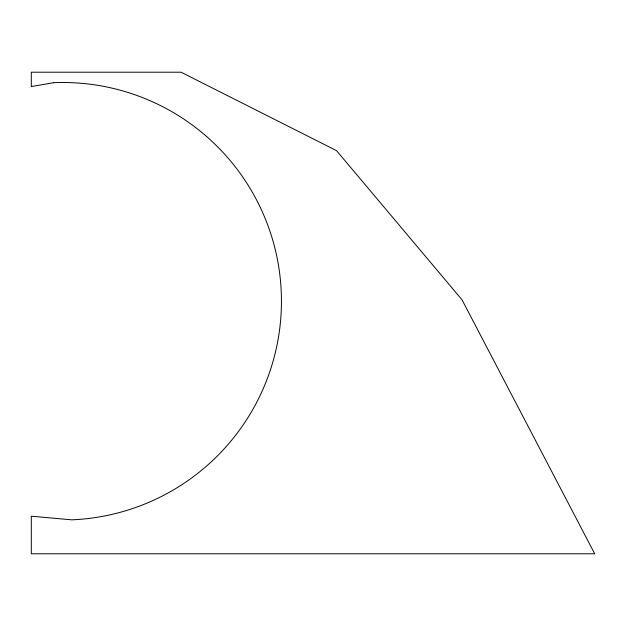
<?xml version="1.0" encoding="UTF-8"?>
<svg xmlns="http://www.w3.org/2000/svg" width="626" height="626" viewBox="0 0 626 626"><rect width="100%" height="100%" fill="white"/><g stroke="black" fill="none" stroke-linecap="round" stroke-linejoin="round"><path stroke-width="0.94" d="M53.64 82.687L31.3 86.576L31.3 72.209L181.063 72.209L336.553 150.655L462.043 299.838L594.7 553.791L31.3 553.791L31.3 516.207L71.747 519.83A218.764 218.764 0 0 0 281.262 292.209A218.764 218.764 0 0 0 53.64 82.687"/></g></svg>
